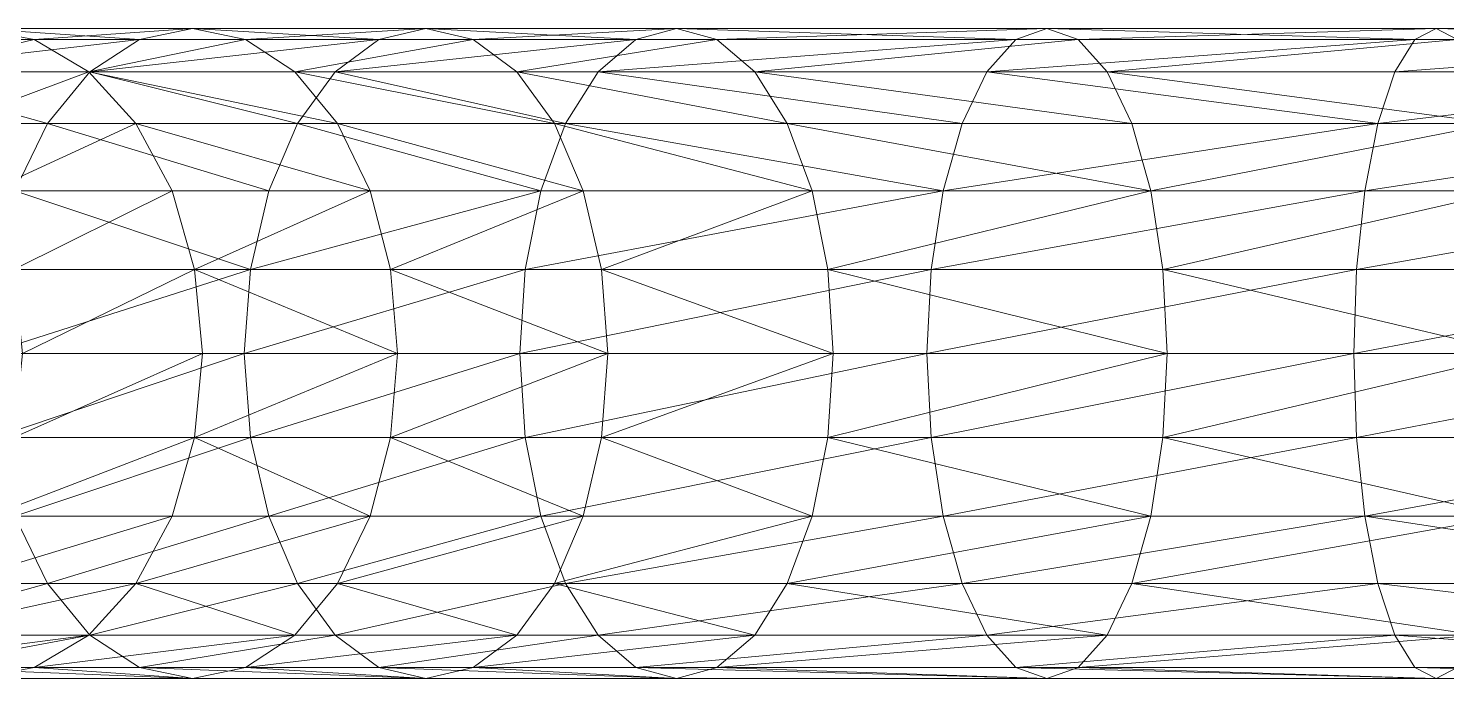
# Model space of a CAD drawing. Header units: metres. Extents: x -8.6 to 8.7, y -3.9 to 3.9.
# Drawn here: x -8.4389 to -8.2206, y -0.05 to 0.05 of the extents above; entities that cross this region are included whole.
import ezdxf

# ---------------------------------------------------------------- set-up
doc = ezdxf.new("R2010")
doc.units = ezdxf.units.M
doc.header["$LTSCALE"] = 0.00508
doc.layers.add('Board_Pole', color=5, linetype='Continuous', lineweight=5)

msp = doc.modelspace()

# ---------------------------------------------------------------- linework, layer by layer
at = {"layer": 'Board_Pole'}
for points in [[(-8.44704, 0.05, 3.058), (-8.43801, 0.0483, 3.04874), (-8.46799, 0.0483, 3.01672)], [(-8.45883, 0.0433, 3.00887), (-8.46799, 0.0483, 3.01672), (-8.43801, 0.0483, 3.04874)], [(-8.46449, 0.0433, 3.0759), (-8.42184, 0.0483, 3.0978), (-8.45607, 0.0483, 3.06727)], [(-8.42945, 0.0433, 3.10715), (-8.42184, 0.0483, 3.0978), (-8.46449, 0.0433, 3.0759)], [(-8.45883, 0.0433, 3.00887), (-8.43801, 0.0483, 3.04874), (-8.42959, 0.0433, 3.0401)], [(-8.42184, 0.0483, 3.0978), (-8.44704, 0.05, 3.058), (-8.45607, 0.0483, 3.06727)], [(-8.41367, 0.05, 3.08776), (-8.43801, 0.0483, 3.04874), (-8.44704, 0.05, 3.058)], [(-8.42184, 0.0483, 3.0978), (-8.41367, 0.05, 3.08776), (-8.44704, 0.05, 3.058)], [(-8.41367, 0.05, 3.08776), (-8.4055, 0.0483, 3.07772), (-8.43801, 0.0483, 3.04874)], [(-8.42959, 0.0433, 3.0401), (-8.43801, 0.0483, 3.04874), (-8.4055, 0.0483, 3.07772)], [(-8.42959, 0.0433, 3.0401), (-8.4055, 0.0483, 3.07772), (-8.39789, 0.0433, 3.06837)], [(-8.42945, 0.0433, 3.10715), (-8.38495, 0.0483, 3.12513), (-8.42184, 0.0483, 3.0978)], [(-8.39169, 0.0433, 3.13512), (-8.38495, 0.0483, 3.12513), (-8.42945, 0.0433, 3.10715)], [(-8.38495, 0.0483, 3.12513), (-8.41367, 0.05, 3.08776), (-8.42184, 0.0483, 3.0978)], [(-8.37771, 0.05, 3.1144), (-8.4055, 0.0483, 3.07772), (-8.41367, 0.05, 3.08776)], [(-8.38495, 0.0483, 3.12513), (-8.37771, 0.05, 3.1144), (-8.41367, 0.05, 3.08776)], [(-8.37771, 0.05, 3.1144), (-8.37047, 0.0483, 3.10368), (-8.4055, 0.0483, 3.07772)], [(-8.39789, 0.0433, 3.06837), (-8.4055, 0.0483, 3.07772), (-8.37047, 0.0483, 3.10368)], [(-8.39789, 0.0433, 3.06837), (-8.37047, 0.0483, 3.10368), (-8.36372, 0.0433, 3.09368)], [(-8.39169, 0.0433, 3.13512), (-8.3454, 0.0483, 3.14926), (-8.38495, 0.0483, 3.12513)], [(-8.35122, 0.0433, 3.15982), (-8.3454, 0.0483, 3.14926), (-8.39169, 0.0433, 3.13512)], [(-8.3454, 0.0483, 3.14926), (-8.37771, 0.05, 3.1144), (-8.38495, 0.0483, 3.12513)], [(-8.33916, 0.05, 3.13793), (-8.37047, 0.0483, 3.10368), (-8.37771, 0.05, 3.1144)], [(-8.3454, 0.0483, 3.14926), (-8.33916, 0.05, 3.13793), (-8.37771, 0.05, 3.1144)], [(-8.33916, 0.05, 3.13793), (-8.33292, 0.0483, 3.12659), (-8.37047, 0.0483, 3.10368)], [(-8.36372, 0.0433, 3.09368), (-8.37047, 0.0483, 3.10368), (-8.33292, 0.0483, 3.12659)], [(-8.36372, 0.0433, 3.09368), (-8.33292, 0.0483, 3.12659), (-8.3271, 0.0433, 3.11603)], [(-8.35122, 0.0433, 3.15982), (-8.2869, 0.0483, 3.17687), (-8.3454, 0.0483, 3.14926)], [(-8.29135, 0.0433, 3.18808), (-8.2869, 0.0483, 3.17687), (-8.35122, 0.0433, 3.15982)], [(-8.2869, 0.0483, 3.17687), (-8.33916, 0.05, 3.13793), (-8.3454, 0.0483, 3.14926)], [(-8.28211, 0.05, 3.16484), (-8.33292, 0.0483, 3.12659), (-8.33916, 0.05, 3.13793)], [(-8.2869, 0.0483, 3.17687), (-8.28211, 0.05, 3.16484), (-8.33916, 0.05, 3.13793)], [(-8.28211, 0.05, 3.16484), (-8.27733, 0.0483, 3.15281), (-8.33292, 0.0483, 3.12659)], [(-8.3271, 0.0433, 3.11603), (-8.33292, 0.0483, 3.12659), (-8.27733, 0.0483, 3.15281)], [(-8.3271, 0.0433, 3.11603), (-8.27733, 0.0483, 3.15281), (-8.27287, 0.0433, 3.1416)], [(-8.29135, 0.0433, 3.18808), (-8.2255, 0.0483, 3.19684), (-8.2869, 0.0483, 3.17687)], [(-8.22855, 0.0433, 3.20852), (-8.2255, 0.0483, 3.19684), (-8.29135, 0.0433, 3.18808)], [(-8.2255, 0.0483, 3.19684), (-8.28211, 0.05, 3.16484), (-8.2869, 0.0483, 3.17687)], [(-8.2255, 0.0483, 3.19684), (-8.22222, 0.05, 3.1843), (-8.28211, 0.05, 3.16484)], [(-8.22222, 0.05, 3.1843), (-8.27733, 0.0483, 3.15281), (-8.28211, 0.05, 3.16484)], [(-8.22222, 0.05, 3.1843), (-8.21895, 0.0483, 3.17177), (-8.27733, 0.0483, 3.15281)], [(-8.27287, 0.0433, 3.1416), (-8.27733, 0.0483, 3.15281), (-8.21895, 0.0483, 3.17177)], [(-8.27287, 0.0433, 3.1416), (-8.21895, 0.0483, 3.17177), (-8.2159, 0.0433, 3.16009)], [(-8.22855, 0.0433, 3.20852), (-8.16237, 0.0483, 3.20888), (-8.2255, 0.0483, 3.19684)], [(-8.16389, 0.0433, 3.22085), (-8.16237, 0.0483, 3.20888), (-8.22855, 0.0433, 3.20852)], [(-8.16237, 0.0483, 3.20888), (-8.22222, 0.05, 3.1843), (-8.2255, 0.0483, 3.19684)], [(-8.16237, 0.0483, 3.20888), (-8.16074, 0.05, 3.19605), (-8.22222, 0.05, 3.1843)], [(-8.16074, 0.05, 3.19605), (-8.21895, 0.0483, 3.17177), (-8.22222, 0.05, 3.1843)], [(-8.43599, 0.03536, 3.11518), (-8.46449, 0.0433, 3.0759), (-8.47172, 0.03536, 3.08332)], [(-8.43599, 0.03536, 3.11518), (-8.42945, 0.0433, 3.10715), (-8.46449, 0.0433, 3.0759)], [(-8.45097, 0.03536, 3.00214), (-8.45883, 0.0433, 3.00887), (-8.42959, 0.0433, 3.0401)], [(-8.45097, 0.03536, 3.00214), (-8.42959, 0.0433, 3.0401), (-8.42236, 0.03536, 3.03269)], [(-8.39749, 0.03536, 3.1437), (-8.42945, 0.0433, 3.10715), (-8.43599, 0.03536, 3.11518)], [(-8.39135, 0.03536, 3.06034), (-8.42959, 0.0433, 3.0401), (-8.39789, 0.0433, 3.06837)], [(-8.42236, 0.03536, 3.03269), (-8.42959, 0.0433, 3.0401), (-8.39135, 0.03536, 3.06034)], [(-8.39749, 0.03536, 3.1437), (-8.39169, 0.0433, 3.13512), (-8.42945, 0.0433, 3.10715)], [(-8.35793, 0.03536, 3.0851), (-8.39789, 0.0433, 3.06837), (-8.36372, 0.0433, 3.09368)], [(-8.39135, 0.03536, 3.06034), (-8.39789, 0.0433, 3.06837), (-8.35793, 0.03536, 3.0851)], [(-8.35621, 0.03536, 3.16889), (-8.39169, 0.0433, 3.13512), (-8.39749, 0.03536, 3.1437)], [(-8.35621, 0.03536, 3.16889), (-8.35122, 0.0433, 3.15982), (-8.39169, 0.0433, 3.13512)], [(-8.32211, 0.03536, 3.10696), (-8.36372, 0.0433, 3.09368), (-8.3271, 0.0433, 3.11603)], [(-8.35793, 0.03536, 3.0851), (-8.36372, 0.0433, 3.09368), (-8.32211, 0.03536, 3.10696)], [(-8.29518, 0.03536, 3.19771), (-8.35122, 0.0433, 3.15982), (-8.35621, 0.03536, 3.16889)], [(-8.29518, 0.03536, 3.19771), (-8.29135, 0.0433, 3.18808), (-8.35122, 0.0433, 3.15982)], [(-8.26905, 0.03536, 3.13197), (-8.3271, 0.0433, 3.11603), (-8.27287, 0.0433, 3.1416)], [(-8.32211, 0.03536, 3.10696), (-8.3271, 0.0433, 3.11603), (-8.26905, 0.03536, 3.13197)], [(-8.23117, 0.03536, 3.21855), (-8.29135, 0.0433, 3.18808), (-8.29518, 0.03536, 3.19771)], [(-8.29135, 0.0433, 3.18808), (-8.23117, 0.03536, 3.21855), (-8.22855, 0.0433, 3.20852)], [(-8.21328, 0.03536, 3.15006), (-8.27287, 0.0433, 3.1416), (-8.2159, 0.0433, 3.16009)], [(-8.26905, 0.03536, 3.13197), (-8.27287, 0.0433, 3.1416), (-8.21328, 0.03536, 3.15006)], [(-8.16389, 0.0433, 3.22085), (-8.23117, 0.03536, 3.21855), (-8.1652, 0.03536, 3.23112)], [(-8.22855, 0.0433, 3.20852), (-8.23117, 0.03536, 3.21855), (-8.16389, 0.0433, 3.22085)], [(-8.441, 0.025, 3.12134), (-8.43599, 0.03536, 3.11518), (-8.47172, 0.03536, 3.08332)], [(-8.44493, 0.025, 2.99697), (-8.45097, 0.03536, 3.00214), (-8.42236, 0.03536, 3.03269)], [(-8.44493, 0.025, 2.99697), (-8.42236, 0.03536, 3.03269), (-8.41681, 0.025, 3.027)], [(-8.40193, 0.025, 3.15029), (-8.43599, 0.03536, 3.11518), (-8.441, 0.025, 3.12134)], [(-8.40193, 0.025, 3.15029), (-8.39749, 0.03536, 3.1437), (-8.43599, 0.03536, 3.11518)], [(-8.38633, 0.025, 3.05418), (-8.42236, 0.03536, 3.03269), (-8.39135, 0.03536, 3.06034)], [(-8.41681, 0.025, 3.027), (-8.42236, 0.03536, 3.03269), (-8.38633, 0.025, 3.05418)], [(-8.36004, 0.025, 3.17585), (-8.39749, 0.03536, 3.1437), (-8.40193, 0.025, 3.15029)], [(-8.36004, 0.025, 3.17585), (-8.35621, 0.03536, 3.16889), (-8.39749, 0.03536, 3.1437)], [(-8.35349, 0.025, 3.07851), (-8.39135, 0.03536, 3.06034), (-8.35793, 0.03536, 3.0851)], [(-8.38633, 0.025, 3.05418), (-8.39135, 0.03536, 3.06034), (-8.35349, 0.025, 3.07851)], [(-8.29812, 0.025, 3.2051), (-8.35621, 0.03536, 3.16889), (-8.36004, 0.025, 3.17585)], [(-8.31828, 0.025, 3.1), (-8.35793, 0.03536, 3.0851), (-8.32211, 0.03536, 3.10696)], [(-8.35349, 0.025, 3.07851), (-8.35793, 0.03536, 3.0851), (-8.31828, 0.025, 3.1)], [(-8.29812, 0.025, 3.2051), (-8.29518, 0.03536, 3.19771), (-8.35621, 0.03536, 3.16889)], [(-8.26611, 0.025, 3.12459), (-8.32211, 0.03536, 3.10696), (-8.26905, 0.03536, 3.13197)], [(-8.31828, 0.025, 3.1), (-8.32211, 0.03536, 3.10696), (-8.26611, 0.025, 3.12459)], [(-8.29812, 0.025, 3.2051), (-8.23117, 0.03536, 3.21855), (-8.29518, 0.03536, 3.19771)], [(-8.23117, 0.03536, 3.21855), (-8.29812, 0.025, 3.2051), (-8.23318, 0.025, 3.22625)], [(-8.26611, 0.025, 3.12459), (-8.26905, 0.03536, 3.13197), (-8.21328, 0.03536, 3.15006)], [(-8.26611, 0.025, 3.12459), (-8.21328, 0.03536, 3.15006), (-8.21127, 0.025, 3.14236)], [(-8.1652, 0.03536, 3.23112), (-8.23318, 0.025, 3.22625), (-8.1662, 0.025, 3.239)], [(-8.23117, 0.03536, 3.21855), (-8.23318, 0.025, 3.22625), (-8.1652, 0.03536, 3.23112)], [(-8.44114, 0.01294, 2.99372), (-8.44493, 0.025, 2.99697), (-8.41681, 0.025, 3.027)], [(-8.40472, 0.01294, 3.15443), (-8.441, 0.025, 3.12134), (-8.44416, 0.01294, 3.12521)], [(-8.44114, 0.01294, 2.99372), (-8.41681, 0.025, 3.027), (-8.41333, 0.01294, 3.02342)], [(-8.40472, 0.01294, 3.15443), (-8.40193, 0.025, 3.15029), (-8.441, 0.025, 3.12134)], [(-8.41333, 0.01294, 3.02342), (-8.41681, 0.025, 3.027), (-8.38633, 0.025, 3.05418)], [(-8.41333, 0.01294, 3.02342), (-8.38633, 0.025, 3.05418), (-8.38318, 0.01294, 3.05031)], [(-8.40472, 0.01294, 3.15443), (-8.36004, 0.025, 3.17585), (-8.40193, 0.025, 3.15029)], [(-8.36245, 0.01294, 3.18023), (-8.36004, 0.025, 3.17585), (-8.40472, 0.01294, 3.15443)], [(-8.38318, 0.01294, 3.05031), (-8.38633, 0.025, 3.05418), (-8.35349, 0.025, 3.07851)], [(-8.38318, 0.01294, 3.05031), (-8.35349, 0.025, 3.07851), (-8.35069, 0.01294, 3.07437)], [(-8.36245, 0.01294, 3.18023), (-8.29812, 0.025, 3.2051), (-8.36004, 0.025, 3.17585)], [(-8.29812, 0.025, 3.2051), (-8.36245, 0.01294, 3.18023), (-8.29996, 0.01294, 3.20974)], [(-8.35069, 0.01294, 3.07437), (-8.35349, 0.025, 3.07851), (-8.31828, 0.025, 3.1)], [(-8.35069, 0.01294, 3.07437), (-8.31828, 0.025, 3.1), (-8.31587, 0.01294, 3.09563)], [(-8.31587, 0.01294, 3.09563), (-8.31828, 0.025, 3.1), (-8.26611, 0.025, 3.12459)], [(-8.31587, 0.01294, 3.09563), (-8.26611, 0.025, 3.12459), (-8.26426, 0.01294, 3.11994)], [(-8.29812, 0.025, 3.2051), (-8.29996, 0.01294, 3.20974), (-8.23318, 0.025, 3.22625)], [(-8.23318, 0.025, 3.22625), (-8.29996, 0.01294, 3.20974), (-8.23444, 0.01294, 3.23108)], [(-8.26426, 0.01294, 3.11994), (-8.26611, 0.025, 3.12459), (-8.21127, 0.025, 3.14236)], [(-8.26426, 0.01294, 3.11994), (-8.21127, 0.025, 3.14236), (-8.21001, 0.01294, 3.13752)], [(-8.23318, 0.025, 3.22625), (-8.23444, 0.01294, 3.23108), (-8.1662, 0.025, 3.239)], [(-8.1662, 0.025, 3.239), (-8.23444, 0.01294, 3.23108), (-8.16683, 0.01294, 3.24396)], [(-8.44523, 0, 3.12654), (-8.40472, 0.01294, 3.15443), (-8.44416, 0.01294, 3.12521)], [(-8.40568, 0, 3.15584), (-8.40472, 0.01294, 3.15443), (-8.44523, 0, 3.12654)], [(-8.43984, 0, 2.99262), (-8.44114, 0.01294, 2.99372), (-8.41333, 0.01294, 3.02342)], [(-8.43984, 0, 2.99262), (-8.41333, 0.01294, 3.02342), (-8.41214, 0, 3.0222)], [(-8.3821, 0, 3.04898), (-8.41333, 0.01294, 3.02342), (-8.38318, 0.01294, 3.05031)], [(-8.41214, 0, 3.0222), (-8.41333, 0.01294, 3.02342), (-8.3821, 0, 3.04898)], [(-8.40568, 0, 3.15584), (-8.36245, 0.01294, 3.18023), (-8.40472, 0.01294, 3.15443)], [(-8.36327, 0, 3.18172), (-8.36245, 0.01294, 3.18023), (-8.40568, 0, 3.15584)], [(-8.34974, 0, 3.07296), (-8.38318, 0.01294, 3.05031), (-8.35069, 0.01294, 3.07437)], [(-8.3821, 0, 3.04898), (-8.38318, 0.01294, 3.05031), (-8.34974, 0, 3.07296)], [(-8.36327, 0, 3.18172), (-8.29996, 0.01294, 3.20974), (-8.36245, 0.01294, 3.18023)], [(-8.30059, 0, 3.21133), (-8.29996, 0.01294, 3.20974), (-8.36327, 0, 3.18172)], [(-8.31505, 0, 3.09413), (-8.35069, 0.01294, 3.07437), (-8.31587, 0.01294, 3.09563)], [(-8.34974, 0, 3.07296), (-8.35069, 0.01294, 3.07437), (-8.31505, 0, 3.09413)], [(-8.26363, 0, 3.11836), (-8.31587, 0.01294, 3.09563), (-8.26426, 0.01294, 3.11994)], [(-8.31505, 0, 3.09413), (-8.31587, 0.01294, 3.09563), (-8.26363, 0, 3.11836)], [(-8.30059, 0, 3.21133), (-8.23444, 0.01294, 3.23108), (-8.29996, 0.01294, 3.20974)], [(-8.23487, 0, 3.23273), (-8.23444, 0.01294, 3.23108), (-8.30059, 0, 3.21133)], [(-8.20958, 0, 3.13587), (-8.26426, 0.01294, 3.11994), (-8.21001, 0.01294, 3.13752)], [(-8.26363, 0, 3.11836), (-8.26426, 0.01294, 3.11994), (-8.20958, 0, 3.13587)], [(-8.23487, 0, 3.23273), (-8.16683, 0.01294, 3.24396), (-8.23444, 0.01294, 3.23108)], [(-8.16683, 0.01294, 3.24396), (-8.23487, 0, 3.23273), (-8.16704, 0, 3.24565)], [(-8.44416, -0.01294, 3.12521), (-8.40568, 0, 3.15584), (-8.44523, 0, 3.12654)], [(-8.40472, -0.01294, 3.15443), (-8.40568, 0, 3.15584), (-8.44416, -0.01294, 3.12521)], [(-8.41214, 0, 3.0222), (-8.44114, -0.01294, 2.99372), (-8.43984, 0, 2.99262)], [(-8.41214, 0, 3.0222), (-8.41333, -0.01294, 3.02342), (-8.44114, -0.01294, 2.99372)], [(-8.3821, 0, 3.04898), (-8.41333, -0.01294, 3.02342), (-8.41214, 0, 3.0222)], [(-8.3821, 0, 3.04898), (-8.38318, -0.01294, 3.05031), (-8.41333, -0.01294, 3.02342)], [(-8.40472, -0.01294, 3.15443), (-8.36327, 0, 3.18172), (-8.40568, 0, 3.15584)], [(-8.36245, -0.01294, 3.18023), (-8.36327, 0, 3.18172), (-8.40472, -0.01294, 3.15443)], [(-8.34974, 0, 3.07296), (-8.38318, -0.01294, 3.05031), (-8.3821, 0, 3.04898)], [(-8.34974, 0, 3.07296), (-8.35069, -0.01294, 3.07437), (-8.38318, -0.01294, 3.05031)], [(-8.36245, -0.01294, 3.18023), (-8.30059, 0, 3.21133), (-8.36327, 0, 3.18172)], [(-8.29996, -0.01294, 3.20974), (-8.30059, 0, 3.21133), (-8.36245, -0.01294, 3.18023)], [(-8.31505, 0, 3.09413), (-8.35069, -0.01294, 3.07437), (-8.34974, 0, 3.07296)], [(-8.31505, 0, 3.09413), (-8.31587, -0.01294, 3.09563), (-8.35069, -0.01294, 3.07437)], [(-8.26363, 0, 3.11836), (-8.31587, -0.01294, 3.09563), (-8.31505, 0, 3.09413)], [(-8.26363, 0, 3.11836), (-8.26426, -0.01294, 3.11994), (-8.31587, -0.01294, 3.09563)], [(-8.29996, -0.01294, 3.20974), (-8.23487, 0, 3.23273), (-8.30059, 0, 3.21133)], [(-8.23444, -0.01294, 3.23108), (-8.23487, 0, 3.23273), (-8.29996, -0.01294, 3.20974)], [(-8.20958, 0, 3.13587), (-8.26426, -0.01294, 3.11994), (-8.26363, 0, 3.11836)], [(-8.20958, 0, 3.13587), (-8.21001, -0.01294, 3.13752), (-8.26426, -0.01294, 3.11994)], [(-8.23444, -0.01294, 3.23108), (-8.16704, 0, 3.24565), (-8.23487, 0, 3.23273)], [(-8.16704, 0, 3.24565), (-8.23444, -0.01294, 3.23108), (-8.16683, -0.01294, 3.24396)], [(-8.44493, -0.025, 2.99697), (-8.41333, -0.01294, 3.02342), (-8.41681, -0.025, 3.027)], [(-8.44493, -0.025, 2.99697), (-8.44114, -0.01294, 2.99372), (-8.41333, -0.01294, 3.02342)], [(-8.441, -0.025, 3.12134), (-8.40472, -0.01294, 3.15443), (-8.44416, -0.01294, 3.12521)], [(-8.40193, -0.025, 3.15029), (-8.40472, -0.01294, 3.15443), (-8.441, -0.025, 3.12134)], [(-8.41681, -0.025, 3.027), (-8.41333, -0.01294, 3.02342), (-8.38633, -0.025, 3.05418)], [(-8.38633, -0.025, 3.05418), (-8.41333, -0.01294, 3.02342), (-8.38318, -0.01294, 3.05031)], [(-8.40193, -0.025, 3.15029), (-8.36245, -0.01294, 3.18023), (-8.40472, -0.01294, 3.15443)], [(-8.36004, -0.025, 3.17585), (-8.36245, -0.01294, 3.18023), (-8.40193, -0.025, 3.15029)], [(-8.38633, -0.025, 3.05418), (-8.38318, -0.01294, 3.05031), (-8.35349, -0.025, 3.07851)], [(-8.35349, -0.025, 3.07851), (-8.38318, -0.01294, 3.05031), (-8.35069, -0.01294, 3.07437)], [(-8.36004, -0.025, 3.17585), (-8.29996, -0.01294, 3.20974), (-8.36245, -0.01294, 3.18023)], [(-8.29812, -0.025, 3.2051), (-8.29996, -0.01294, 3.20974), (-8.36004, -0.025, 3.17585)], [(-8.35349, -0.025, 3.07851), (-8.35069, -0.01294, 3.07437), (-8.31828, -0.025, 3.1)], [(-8.31828, -0.025, 3.1), (-8.35069, -0.01294, 3.07437), (-8.31587, -0.01294, 3.09563)], [(-8.31828, -0.025, 3.1), (-8.31587, -0.01294, 3.09563), (-8.26611, -0.025, 3.12459)], [(-8.26611, -0.025, 3.12459), (-8.31587, -0.01294, 3.09563), (-8.26426, -0.01294, 3.11994)], [(-8.29812, -0.025, 3.2051), (-8.23444, -0.01294, 3.23108), (-8.29996, -0.01294, 3.20974)], [(-8.23318, -0.025, 3.22625), (-8.23444, -0.01294, 3.23108), (-8.29812, -0.025, 3.2051)], [(-8.26611, -0.025, 3.12459), (-8.26426, -0.01294, 3.11994), (-8.21127, -0.025, 3.14236)], [(-8.21127, -0.025, 3.14236), (-8.26426, -0.01294, 3.11994), (-8.21001, -0.01294, 3.13752)], [(-8.23318, -0.025, 3.22625), (-8.16683, -0.01294, 3.24396), (-8.23444, -0.01294, 3.23108)], [(-8.16683, -0.01294, 3.24396), (-8.23318, -0.025, 3.22625), (-8.1662, -0.025, 3.239)], [(-8.43599, -0.03536, 3.11518), (-8.441, -0.025, 3.12134), (-8.47172, -0.03536, 3.08332)], [(-8.45097, -0.03536, 3.00214), (-8.41681, -0.025, 3.027), (-8.42236, -0.03536, 3.03269)], [(-8.45097, -0.03536, 3.00214), (-8.44493, -0.025, 2.99697), (-8.41681, -0.025, 3.027)], [(-8.43599, -0.03536, 3.11518), (-8.40193, -0.025, 3.15029), (-8.441, -0.025, 3.12134)], [(-8.39749, -0.03536, 3.1437), (-8.40193, -0.025, 3.15029), (-8.43599, -0.03536, 3.11518)], [(-8.42236, -0.03536, 3.03269), (-8.41681, -0.025, 3.027), (-8.38633, -0.025, 3.05418)], [(-8.42236, -0.03536, 3.03269), (-8.38633, -0.025, 3.05418), (-8.39135, -0.03536, 3.06034)], [(-8.39749, -0.03536, 3.1437), (-8.36004, -0.025, 3.17585), (-8.40193, -0.025, 3.15029)], [(-8.35621, -0.03536, 3.16889), (-8.36004, -0.025, 3.17585), (-8.39749, -0.03536, 3.1437)], [(-8.39135, -0.03536, 3.06034), (-8.38633, -0.025, 3.05418), (-8.35349, -0.025, 3.07851)], [(-8.39135, -0.03536, 3.06034), (-8.35349, -0.025, 3.07851), (-8.35793, -0.03536, 3.0851)], [(-8.35621, -0.03536, 3.16889), (-8.29812, -0.025, 3.2051), (-8.36004, -0.025, 3.17585)], [(-8.35793, -0.03536, 3.0851), (-8.35349, -0.025, 3.07851), (-8.31828, -0.025, 3.1)], [(-8.35793, -0.03536, 3.0851), (-8.31828, -0.025, 3.1), (-8.32211, -0.03536, 3.10696)], [(-8.29518, -0.03536, 3.19771), (-8.29812, -0.025, 3.2051), (-8.35621, -0.03536, 3.16889)], [(-8.32211, -0.03536, 3.10696), (-8.31828, -0.025, 3.1), (-8.26611, -0.025, 3.12459)], [(-8.32211, -0.03536, 3.10696), (-8.26611, -0.025, 3.12459), (-8.26905, -0.03536, 3.13197)], [(-8.29518, -0.03536, 3.19771), (-8.23318, -0.025, 3.22625), (-8.29812, -0.025, 3.2051)], [(-8.23117, -0.03536, 3.21855), (-8.23318, -0.025, 3.22625), (-8.29518, -0.03536, 3.19771)], [(-8.26905, -0.03536, 3.13197), (-8.26611, -0.025, 3.12459), (-8.21127, -0.025, 3.14236)], [(-8.26905, -0.03536, 3.13197), (-8.21127, -0.025, 3.14236), (-8.21328, -0.03536, 3.15006)], [(-8.1652, -0.03536, 3.23112), (-8.23318, -0.025, 3.22625), (-8.23117, -0.03536, 3.21855)], [(-8.23318, -0.025, 3.22625), (-8.1652, -0.03536, 3.23112), (-8.1662, -0.025, 3.239)], [(-8.46449, -0.0433, 3.0759), (-8.43599, -0.03536, 3.11518), (-8.47172, -0.03536, 3.08332)], [(-8.42945, -0.0433, 3.10715), (-8.43599, -0.03536, 3.11518), (-8.46449, -0.0433, 3.0759)], [(-8.42236, -0.03536, 3.03269), (-8.45883, -0.0433, 3.00887), (-8.45097, -0.03536, 3.00214)], [(-8.42236, -0.03536, 3.03269), (-8.42959, -0.0433, 3.0401), (-8.45883, -0.0433, 3.00887)], [(-8.42945, -0.0433, 3.10715), (-8.39749, -0.03536, 3.1437), (-8.43599, -0.03536, 3.11518)], [(-8.42236, -0.03536, 3.03269), (-8.39789, -0.0433, 3.06837), (-8.42959, -0.0433, 3.0401)], [(-8.39169, -0.0433, 3.13512), (-8.39749, -0.03536, 3.1437), (-8.42945, -0.0433, 3.10715)], [(-8.39135, -0.03536, 3.06034), (-8.39789, -0.0433, 3.06837), (-8.42236, -0.03536, 3.03269)], [(-8.39135, -0.03536, 3.06034), (-8.36372, -0.0433, 3.09368), (-8.39789, -0.0433, 3.06837)], [(-8.39169, -0.0433, 3.13512), (-8.35621, -0.03536, 3.16889), (-8.39749, -0.03536, 3.1437)], [(-8.35122, -0.0433, 3.15982), (-8.35621, -0.03536, 3.16889), (-8.39169, -0.0433, 3.13512)], [(-8.35793, -0.03536, 3.0851), (-8.36372, -0.0433, 3.09368), (-8.39135, -0.03536, 3.06034)], [(-8.35793, -0.03536, 3.0851), (-8.3271, -0.0433, 3.11603), (-8.36372, -0.0433, 3.09368)], [(-8.32211, -0.03536, 3.10696), (-8.3271, -0.0433, 3.11603), (-8.35793, -0.03536, 3.0851)], [(-8.35122, -0.0433, 3.15982), (-8.29518, -0.03536, 3.19771), (-8.35621, -0.03536, 3.16889)], [(-8.29135, -0.0433, 3.18808), (-8.29518, -0.03536, 3.19771), (-8.35122, -0.0433, 3.15982)], [(-8.32211, -0.03536, 3.10696), (-8.27287, -0.0433, 3.1416), (-8.3271, -0.0433, 3.11603)], [(-8.26905, -0.03536, 3.13197), (-8.27287, -0.0433, 3.1416), (-8.32211, -0.03536, 3.10696)], [(-8.29135, -0.0433, 3.18808), (-8.23117, -0.03536, 3.21855), (-8.29518, -0.03536, 3.19771)], [(-8.23117, -0.03536, 3.21855), (-8.29135, -0.0433, 3.18808), (-8.22855, -0.0433, 3.20852)], [(-8.26905, -0.03536, 3.13197), (-8.2159, -0.0433, 3.16009), (-8.27287, -0.0433, 3.1416)], [(-8.21328, -0.03536, 3.15006), (-8.2159, -0.0433, 3.16009), (-8.26905, -0.03536, 3.13197)], [(-8.23117, -0.03536, 3.21855), (-8.16389, -0.0433, 3.22085), (-8.1652, -0.03536, 3.23112)], [(-8.23117, -0.03536, 3.21855), (-8.22855, -0.0433, 3.20852), (-8.16389, -0.0433, 3.22085)], [(-8.42959, -0.0433, 3.0401), (-8.46799, -0.0483, 3.01672), (-8.45883, -0.0433, 3.00887)], [(-8.42959, -0.0433, 3.0401), (-8.43801, -0.0483, 3.04874), (-8.46799, -0.0483, 3.01672)], [(-8.45607, -0.0483, 3.06727), (-8.42945, -0.0433, 3.10715), (-8.46449, -0.0433, 3.0759)], [(-8.42184, -0.0483, 3.0978), (-8.42945, -0.0433, 3.10715), (-8.45607, -0.0483, 3.06727)], [(-8.39789, -0.0433, 3.06837), (-8.43801, -0.0483, 3.04874), (-8.42959, -0.0433, 3.0401)], [(-8.39789, -0.0433, 3.06837), (-8.4055, -0.0483, 3.07772), (-8.43801, -0.0483, 3.04874)], [(-8.42184, -0.0483, 3.0978), (-8.39169, -0.0433, 3.13512), (-8.42945, -0.0433, 3.10715)], [(-8.38495, -0.0483, 3.12513), (-8.39169, -0.0433, 3.13512), (-8.42184, -0.0483, 3.0978)], [(-8.36372, -0.0433, 3.09368), (-8.4055, -0.0483, 3.07772), (-8.39789, -0.0433, 3.06837)], [(-8.36372, -0.0433, 3.09368), (-8.37047, -0.0483, 3.10368), (-8.4055, -0.0483, 3.07772)], [(-8.38495, -0.0483, 3.12513), (-8.35122, -0.0433, 3.15982), (-8.39169, -0.0433, 3.13512)], [(-8.3454, -0.0483, 3.14926), (-8.35122, -0.0433, 3.15982), (-8.38495, -0.0483, 3.12513)], [(-8.3271, -0.0433, 3.11603), (-8.37047, -0.0483, 3.10368), (-8.36372, -0.0433, 3.09368)], [(-8.3271, -0.0433, 3.11603), (-8.33292, -0.0483, 3.12659), (-8.37047, -0.0483, 3.10368)], [(-8.3454, -0.0483, 3.14926), (-8.29135, -0.0433, 3.18808), (-8.35122, -0.0433, 3.15982)], [(-8.2869, -0.0483, 3.17687), (-8.29135, -0.0433, 3.18808), (-8.3454, -0.0483, 3.14926)], [(-8.27287, -0.0433, 3.1416), (-8.33292, -0.0483, 3.12659), (-8.3271, -0.0433, 3.11603)], [(-8.27287, -0.0433, 3.1416), (-8.27733, -0.0483, 3.15281), (-8.33292, -0.0483, 3.12659)], [(-8.2869, -0.0483, 3.17687), (-8.22855, -0.0433, 3.20852), (-8.29135, -0.0433, 3.18808)], [(-8.2255, -0.0483, 3.19684), (-8.22855, -0.0433, 3.20852), (-8.2869, -0.0483, 3.17687)], [(-8.2159, -0.0433, 3.16009), (-8.27733, -0.0483, 3.15281), (-8.27287, -0.0433, 3.1416)], [(-8.2159, -0.0433, 3.16009), (-8.21895, -0.0483, 3.17177), (-8.27733, -0.0483, 3.15281)], [(-8.22855, -0.0433, 3.20852), (-8.16237, -0.0483, 3.20888), (-8.16389, -0.0433, 3.22085)], [(-8.16237, -0.0483, 3.20888), (-8.22855, -0.0433, 3.20852), (-8.2255, -0.0483, 3.19684)], [(-8.43801, -0.0483, 3.04874), (-8.44704, -0.05, 3.058), (-8.46799, -0.0483, 3.01672)], [(-8.41367, -0.05, 3.08776), (-8.45607, -0.0483, 3.06727), (-8.44704, -0.05, 3.058)], [(-8.41367, -0.05, 3.08776), (-8.42184, -0.0483, 3.0978), (-8.45607, -0.0483, 3.06727)], [(-8.43801, -0.0483, 3.04874), (-8.41367, -0.05, 3.08776), (-8.44704, -0.05, 3.058)], [(-8.4055, -0.0483, 3.07772), (-8.41367, -0.05, 3.08776), (-8.43801, -0.0483, 3.04874)], [(-8.37771, -0.05, 3.1144), (-8.42184, -0.0483, 3.0978), (-8.41367, -0.05, 3.08776)], [(-8.37771, -0.05, 3.1144), (-8.38495, -0.0483, 3.12513), (-8.42184, -0.0483, 3.0978)], [(-8.4055, -0.0483, 3.07772), (-8.37771, -0.05, 3.1144), (-8.41367, -0.05, 3.08776)], [(-8.37047, -0.0483, 3.10368), (-8.37771, -0.05, 3.1144), (-8.4055, -0.0483, 3.07772)], [(-8.33916, -0.05, 3.13793), (-8.38495, -0.0483, 3.12513), (-8.37771, -0.05, 3.1144)], [(-8.33916, -0.05, 3.13793), (-8.3454, -0.0483, 3.14926), (-8.38495, -0.0483, 3.12513)], [(-8.37047, -0.0483, 3.10368), (-8.33916, -0.05, 3.13793), (-8.37771, -0.05, 3.1144)], [(-8.33292, -0.0483, 3.12659), (-8.33916, -0.05, 3.13793), (-8.37047, -0.0483, 3.10368)], [(-8.28211, -0.05, 3.16484), (-8.2869, -0.0483, 3.17687), (-8.3454, -0.0483, 3.14926)], [(-8.28211, -0.05, 3.16484), (-8.3454, -0.0483, 3.14926), (-8.33916, -0.05, 3.13793)], [(-8.33292, -0.0483, 3.12659), (-8.28211, -0.05, 3.16484), (-8.33916, -0.05, 3.13793)], [(-8.27733, -0.0483, 3.15281), (-8.28211, -0.05, 3.16484), (-8.33292, -0.0483, 3.12659)], [(-8.22222, -0.05, 3.1843), (-8.2869, -0.0483, 3.17687), (-8.28211, -0.05, 3.16484)], [(-8.22222, -0.05, 3.1843), (-8.2255, -0.0483, 3.19684), (-8.2869, -0.0483, 3.17687)], [(-8.27733, -0.0483, 3.15281), (-8.22222, -0.05, 3.1843), (-8.28211, -0.05, 3.16484)], [(-8.21895, -0.0483, 3.17177), (-8.22222, -0.05, 3.1843), (-8.27733, -0.0483, 3.15281)], [(-8.16074, -0.05, 3.19605), (-8.2255, -0.0483, 3.19684), (-8.22222, -0.05, 3.1843)], [(-8.16074, -0.05, 3.19605), (-8.16237, -0.0483, 3.20888), (-8.2255, -0.0483, 3.19684)], [(-8.21895, -0.0483, 3.17177), (-8.16074, -0.05, 3.19605), (-8.22222, -0.05, 3.1843)]]:
    msp.add_3dface(points, dxfattribs=at)

doc.saveas('drawing.dxf')
